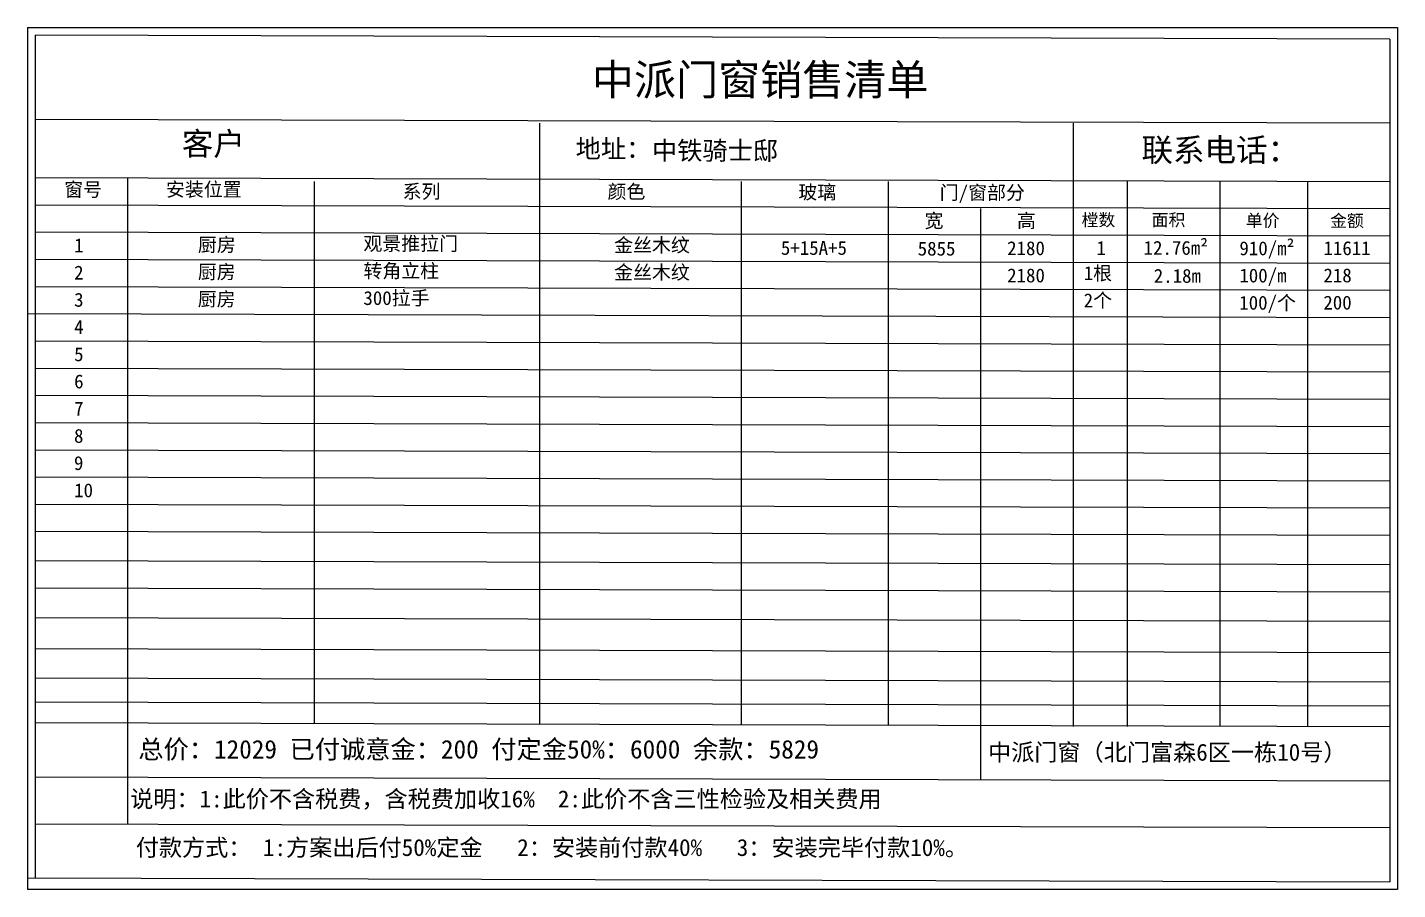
# Model space of a CAD drawing. Header units: inches. Extents: x -138455 to 599497, y -747149 to 13167.
# Drawn here: x 404740 to 413627, y -429295 to -423704 of the extents above; entities that cross this region are included whole.
import ezdxf

# ---------------------------------------------------------------- set-up
doc = ezdxf.new("R2010")
doc.units = ezdxf.units.IN
doc.header["$MEASUREMENT"] = 0
doc.layers.add('0 @ 1', color=7, linetype='Continuous')
doc.styles.add('Annotative', font='arialbd.ttf')

msp = doc.modelspace()

# ---------------------------------------------------------------- linework, layer by layer
for p, q in [((404740.1, -423704.2), (404740.1, -429294.8)), ((404740.1, -423704.2), (413627.1, -423704.2)), ((413627.1, -423704.2), (413627.1, -429294.8)), ((413577.1, -423779.4), (404790.1, -423754.2)), ((404790.1, -423754.2), (404790.1, -429219.6)), ((413577.1, -423779.4), (413577.1, -429244.8)), ((413577.1, -424325.7), (404790.1, -424300.6)), ((408061.8, -424325.7), (408061.8, -427012.6)), ((411522.1, -424325.7), (411522.1, -428236.2)), ((404790.1, -424677.6), (413577.1, -424702.7)), ((405390.1, -424677.6), (405390.1, -426265.8)), ((406600.1, -424702.7), (406600.1, -428216)), ((409370.5, -424702.7), (409370.5, -428223.6)), ((410322.1, -424702.7), (410322.1, -428226.5)), ((411873.1, -424702.7), (411873.1, -428236.2)), ((412473.1, -424702.7), (412473.1, -426291)), ((413042.4, -424702.7), (413042.4, -428236.2)), ((404790.1, -424854.1), (413577.1, -424879.2)), ((410922.1, -424879.2), (410922.1, -428236.2)), ((404790.1, -425030.5), (413577.1, -425055.7)), ((404790.1, -425207), (413577.1, -425232.2)), ((404790.1, -425383.5), (413577.1, -425408.6)), ((404740.1, -425560), (413577.1, -425585.1)), ((404790.1, -425736.4), (413577.1, -425761.6)), ((404790.1, -425912.9), (413577.1, -425938)), ((404790.1, -426089.4), (413577.1, -426114.5)), ((404790.1, -426265.8), (413577.1, -426291)), ((405390.1, -426265.8), (405390.1, -428867.6)), ((412473.1, -426291), (412473.1, -428236.2)), ((404790.1, -426442.3), (413577.1, -426467.5)), ((404790.1, -426618.8), (413577.1, -426643.9)), ((404790.1, -426795.2), (413577.1, -426820.4)), ((404790.1, -426971.7), (413577.1, -426996.9)), ((408061.8, -427012.6), (408061.8, -428220.3)), ((404790.1, -427160.9), (413577.1, -427186.1)), ((404790.1, -427339.2), (413577.1, -427364.3)), ((404790.1, -427529.8), (413577.1, -427555)), ((404790.1, -427731.6), (413577.1, -427756.7)), ((404790.1, -427922.2), (413577.1, -427947.4)), ((404790.1, -428078.1), (413577.1, -428103.3)), ((404790.1, -428211.1), (413577.1, -428236.2)), ((410922.1, -428236.2), (410922.1, -428581.2)), ((404790.1, -428564), (413577.1, -428589.1)), ((404790.1, -428867.6), (413577.1, -428892.8)), ((404740.1, -429219.6), (413577.1, -429244.8)), ((413627.1, -429294.8), (404740.1, -429294.8))]:
    msp.add_line(p, q)

# ---------------------------------------------------------------- texts
at = {"layer": '0 @ 1', "style": 'Annotative'}
msp.add_text('中铁骑士邸', height=120, dxfattribs=at).set_placement((408791, -424562.9))
at = {"layer": '0 @ 1', "attachment_point": 1, "style": 'Annotative'}
for s, width, heights, insert, char_height in [('{\\fSimSun|b1|i0|c134|p2;中派门窗销售清单}', 2802.276, [0], (408401.3, -423943.6), 200), ('{\\fSimSun|b1|i0|c134|p2;客户}', 485.592, [0], (405741.5, -424383.7), 150), ('{\\fSimSun|b1|i0|c134|p2;地址：}', 3483.473, [0], (408296.1, -424430.4), 120), ('{\\fSimSun|b1|i0|c134|p2;联系电话：}', 1409.924, [0], (411965.6, -424423.7), 150), ('{\\fSimSun|b1|i0|c134|p2;窗号}', 485.592, [0], (404978.8, -424710.2), 90), ('{\\fSimSun|b1|i0|c134|p2;安装位置}', 706.927, [0], (405638.6, -424709.6), 90), ('{\\fSimSun|b1|i0|c134|p2;系列}', 485.592, [0], (407173.7, -424722.8), 90), ('{\\fSimSun|b1|i0|c134|p2;颜色}', 485.592, [0], (408502.7, -424723.8), 90), ('{\\fSimSun|b1|i0|c134|p2;玻璃}', 485.592, [0], (409740.2, -424727.4), 90), ('{\\fSimSun|b1|i0|c134|p2;门/窗部分}', 603.897, [0], (410657.4, -424730.2), 90), ('{\\fSimSun|b1|i0|c134|p2;宽 }', 603.897, [0], (410558.6, -424912.3), 90), ('{\\fSimSun|b1|i0|c134|p2;高 }', 603.897, [0], (411158.6, -424912.3), 90), ('{\\fSimSun|b1|i0|c134|p2;樘数}', 603.897, [0], (411577.4, -424912.5), 80), ('{\\fSimSun|b1|i0|c134|p2;面积}', 603.897, [0], (412031.8, -424912.5), 80), ('{\\fSimSun|b1|i0|c134|p2;单价}', 603.897, [0], (412642.8, -424916.2), 80), ('{\\fSimSun|b1|i0|c134|p2;金额}', 603.897, [0], (413189.8, -424917.6), 80), ('{\\fSimSun|b1|i0|c134|p2;厨房}', 1226.654, [0], (405845.9, -425067.8), 90), ('{\\fSimSun|b1|i0|c134|p2;观景推拉门}', 1528.495, [129], (406919.3, -425061.1), 90), ('{\\fSimSun|b1|i0|c134|p2;金丝木纹}', 1460.301, [0], (408545.5, -425070.8), 90), ('{\\fSimSun|b1|i0|c134|p2;1}', 485.592, [0], (405043.2, -425072.5), 90), ('{\\fSimSun|b1|i0|c134|p2;5+15A+5 }', 1460.301, [0], (409627.1, -425088.9), 90), ('{\\fSimSun|b1|i0|c134|p2;5855}', 1460.301, [0], (410514.5, -425093.5), 90), ('{\\fSimSun|b1|i0|c134|p2;2180}', 1460.301, [0], (411094.6, -425091), 90), ('{\\fSimSun|b1|i0|c134|p2;1}', 102.542, [0], (411673.3, -425089.7), 90), ('{\\fSimSun|b1|i0|c134|p2;12.76m²}', 1460.301, [0], (411979.7, -425088.7), 90), ('{\\fSimSun|b1|i0|c134|p2;910/m²}', 1460.301, [0], (412601.2, -425091.6), 90), ('{\\fSimSun|b1|i0|c134|p2;11611}', 1460.301, [0], (413146.5, -425090.8), 90), ('{\\fSimSun|b1|i0|c134|p2;厨房}', 1226.654, [0], (405845.4, -425244.2), 90), ('{\\fSimSun|b1|i0|c134|p2;转角立柱}', 1528.495, [129], (406919.3, -425237.6), 90), ('{\\fSimSun|b1|i0|c134|p2;金丝木纹}', 1460.301, [0], (408545.5, -425247.3), 90), ('{\\fSimSun|b1|i0|c134|p2;1根}', 501.555, [0], (411591.1, -425252.6), 90), ('{\\fSimSun|b1|i0|c134|p2;2}', 485.592, [0], (405043.2, -425248.9), 90), ('{\\fSimSun|b1|i0|c134|p2;2180}', 1460.301, [0], (411094.6, -425267.4), 90), ('{\\fSimSun|b1|i0|c134|p2;2.18m}', 1460.301, [0], (412045.7, -425270.2), 90), ('{\\fSimSun|b1|i0|c134|p2;100/m}', 1460.301, [0], (412600.7, -425268), 90), ('{\\fSimSun|b1|i0|c134|p2;218}', 1460.301, [0], (413146, -425267.2), 90), ('{\\fSimSun|b1|i0|c134|p2;厨房}', 1226.654, [0], (405844.9, -425420.7), 90), ('{\\fSimSun|b1|i0|c134|p2;300拉手}', 1528.495, [129], (406919.3, -425414.1), 90), ('{\\fSimSun|b1|i0|c134|p2;2个}', 501.555, [0], (411591.1, -425429.1), 90), ('{\\fSimSun|b1|i0|c134|p2;3}', 485.592, [0], (405043.2, -425425.4), 90), ('{\\fSimSun|b1|i0|c134|p2;100/个}', 1460.301, [0], (412600.2, -425444.5), 90), ('{\\fSimSun|b1|i0|c134|p2;200}', 1460.301, [0], (413145.5, -425443.7), 90), ('{\\fSimSun|b1|i0|c134|p2;4}', 485.592, [0], (405043.2, -425601.9), 90), ('{\\fSimSun|b1|i0|c134|p2;5}', 485.592, [0], (405043.2, -425778.4), 90), ('{\\fSimSun|b1|i0|c134|p2;6}', 485.592, [0], (405043.2, -425954.8), 90), ('{\\fSimSun|b1|i0|c134|p2;7}', 485.592, [0], (405043.2, -426131.3), 90), ('{\\fSimSun|b1|i0|c134|p2;8}', 485.592, [0], (405042.6, -426307.8), 90), ('{\\fSimSun|b1|i0|c134|p2;9}', 485.592, [0], (405042.1, -426484.2), 90), ('{\\fSimSun|b1|i0|c134|p2;10}', 485.592, [0], (405043.2, -426660.7), 90), ('{\\fSimSun|b1|i0|c134|p2;总价：12029 已付诚意金：200 付定金50%：6000 余款：5829}', 4715.707, [0], (405459.6, -428324.8), 120), ('{\\fSimSun|b1|i0|c134|p2;中派门窗（北门富森6区一栋10号）}', 2734.804, [0], (410970.8, -428349), 110), ('{\\fSimSun|b1|i0|c134|p2;说明：1:此价不含税费，含税费加收16%  2:此价不含三性检验及相关费用}', 6113.097, [0], (405406.4, -428651.7), 110), ('{\\fSimSun|b1|i0|c134|p2;付款方式： 1:方案出后付50%定金   2：安装前付款40%   3：安装完毕付款10%。}', 7146.186, [0], (405443, -428966.8), 110)]:
    msp.add_mtext_dynamic_manual_height_columns(s, width=width, gutter_width=903.5, heights=heights, dxfattribs=dict(at, insert=insert, char_height=char_height))

doc.saveas('drawing.dxf')
